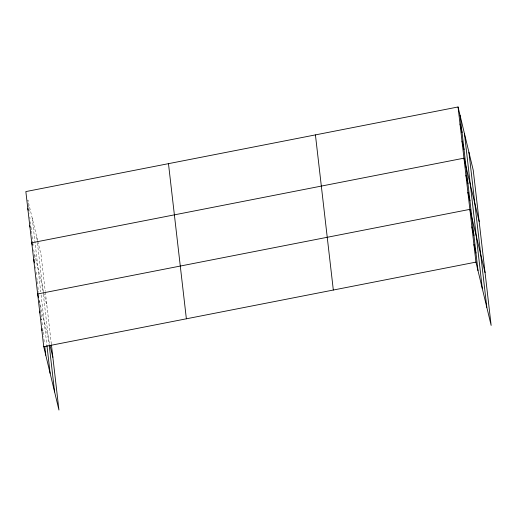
<?xml version="1.0" encoding="UTF-8"?>
<svg xmlns="http://www.w3.org/2000/svg" width="517" height="517" viewBox="0 0 517 517"><rect width="100%" height="100%" fill="white"/><g stroke="black" fill="none" stroke-linecap="round" stroke-linejoin="round"><path stroke-width="0.39" stroke-dasharray="2.58 1.94" d="M37.612 240.573L27.892 200.079L28.067 201.63M37.793 241.323L41.05 254.887L45.257 291.349M43.518 291.762L33.618 249.724M43.699 292.519L46.957 306.083M39.331 300.926L49.781 344.464M41.36 318.504L41.728 320.049L41.173 315.254M45.341 292.124L51.338 344.089M36.707 236.799L37.334 242.234M37.424 243.009L43.241 293.423M43.325 294.199L49.16 344.787M32.235 218.168L40.733 291.853M41.089 294.961L46.808 344.529M28.429 204.732L28.784 207.834M28.874 208.609L29.411 213.262M29.857 217.146L30.038 218.697M30.393 221.799L30.665 224.126M31.02 227.228L31.382 230.33M31.466 231.105L32.009 235.758M32.093 236.534L32.72 241.962M32.81 242.744L33.256 246.622M34.245 255.152L34.6 258.254M34.691 259.03L34.956 261.356M35.583 266.785L35.763 268.336M36.209 272.22L36.481 274.546M36.836 277.648L37.198 280.75M37.282 281.526L37.735 285.403M37.909 286.954L38.536 292.383M38.626 293.158L38.982 296.26M39.434 300.144L39.699 302.471M39.887 304.067L40.436 308.862M40.533 309.664L41.082 314.459M42.006 322.446L42.284 324.844M42.652 328.043L43.021 331.242M43.111 332.037L43.667 336.832M43.939 339.23L44.216 341.627"/><path stroke-width="0.78" d="M458.056 106.974L475.95 262.113L491.15 325.419L473.255 170.28L458.056 106.974L25.85 191.581L43.745 346.72L58.944 410.026L51.429 344.865M43.745 346.72L475.95 262.113M460.027 124.041L462.062 132.539M461.991 141.102L464.033 149.6M479.162 221.476L463.962 158.17L31.757 242.777L32.312 245.097M465.927 175.237L467.969 183.735M467.898 192.298L469.94 200.796M485.069 272.672L469.869 209.366L37.663 293.973L38.588 297.831M471.898 226.95L473.934 235.442M473.921 244.528L475.963 253.026M27.821 208.648L28.189 210.193M29.786 225.709L30.16 227.254M33.721 259.844L34.465 262.933M49.962 345.22L52.857 357.279M39.686 311.551L40.061 313.095M41.715 329.135L42.09 330.68M468.913 152.198L486.807 307.331M464.44 133.56L482.335 288.699M460.098 115.472L477.992 270.611M315.428 134.898L333.323 290.031M168.477 163.663L186.372 318.795M49.257 345.582L54.602 391.938M46.898 345.33L50.13 373.3M44.772 346.422L45.787 355.218"/></g></svg>
